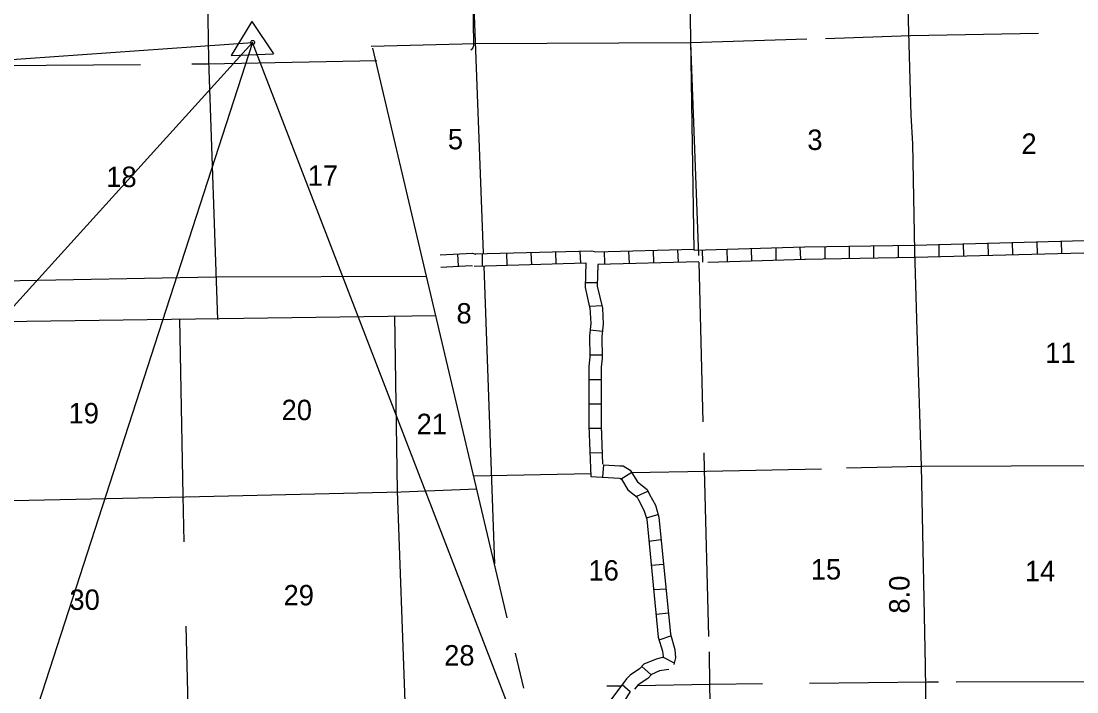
# Model space of a CAD drawing. Extents: x 1795385 to 2183142, y 16517164 to 16891733.
# Drawn here: x 2028337 to 2054188, y 16635221 to 16651646 of the extents above; entities that cross this region are included whole.
import ezdxf

# ---------------------------------------------------------------- set-up
doc = ezdxf.new("R2010")
doc.units = 0
for name, color, linetype in [('L13', 7, 'Continuous'), ('L14', 7, 'Continuous'), ('L28', 7, 'Continuous'), ('L3', 7, 'Continuous'), ('L35', 7, 'Continuous'), ('L37', 7, 'Continuous'), ('L8', 7, 'Continuous'), ('L9', 7, 'Continuous')]:
    doc.layers.add(name, color=color, linetype=linetype)

msp = doc.modelspace()

# ---------------------------------------------------------------- linework, layer by layer
at = {"layer": 'L13'}
for p, q in [((2044820, 16646040), (2044651, 16656551)), ((2032936, 16650688), (2032844, 16655945)), ((2039404, 16652523), (2039647, 16645962)), ((2039457, 16651099), (2044738, 16651121)), ((2044738, 16651126), (2047577, 16651216)), ((2048031, 16651221), (2050111, 16651290)), ((2050111, 16651290), (2053245, 16651349)), ((2036912, 16651031), (2039457, 16651094)), ((2032899, 16650598), (2037049, 16650682)), ((2033153, 16644341), (2032936, 16650688)), ((2027794, 16650556), (2031262, 16650582)), ((2032519, 16650598), (2032899, 16650598)), ((2044932, 16645746), (2045027, 16641833)), ((2039663, 16645640), (2039925, 16638361)), ((2027878, 16645287), (2033094, 16645381)), ((2033094, 16645381), (2038264, 16645404)), ((2037556, 16640133), (2037486, 16644427)), ((2032302, 16640022), (2032222, 16644351)), ((2045053, 16641073), (2045064, 16640671)), ((2039417, 16640515), (2042284, 16640572)), ((2043286, 16640595), (2045122, 16640629)), ((2045064, 16640671), (2045164, 16636579)), ((2045122, 16640629), (2047931, 16640687)), ((2048549, 16640708), (2050396, 16640745)), ((2050381, 16640745), (2055365, 16640772)), ((2032329, 16638892), (2032302, 16640022)), ((2032355, 16639996), (2037646, 16640117)), ((2037737, 16634977), (2037556, 16640133)), ((2037646, 16640117), (2039493, 16640194)), ((2027211, 16639889), (2032355, 16639996)), ((2032424, 16634890), (2032382, 16636833)), ((2045180, 16636205), (2045196, 16635381)), ((2042677, 16635370), (2043037, 16635370)), ((2043422, 16635381), (2045206, 16635407)), ((2045196, 16635381), (2045238, 16632963)), ((2045206, 16635407), (2046489, 16635423)), ((2047640, 16635434), (2050528, 16635465)), ((2050528, 16635465), (2050798, 16635465)), ((2051231, 16635465), (2060976, 16635493))]:
    msp.add_line(p, q, dxfattribs=at)
at = {"layer": 'L3'}
for p, q in [((2050222, 16646015), (2050169, 16648639)), ((2050280, 16644082), (2050222, 16646015)), ((2050381, 16640745), (2050280, 16644082)), ((2050481, 16635867), (2050381, 16640745))]:
    msp.add_line(p, q, dxfattribs=at)
for points in [[(2050169, 16648639), (2050127, 16649341), (2050053, 16651955)], [(2050587, 16630191), (2050544, 16631099), (2050481, 16635867)]]:
    msp.add_lwpolyline(points, dxfattribs=at)
at = {"layer": 'L35'}
for p, q in [((2033987, 16651638), (2033480, 16650804)), ((2033987, 16651638), (2034520, 16650841)), ((1971083, 16646707), (2034003, 16651121)), ((1994879, 16607956), (2034003, 16651121)), ((2034003, 16651121), (2024932, 16623115)), ((2047962, 16614947), (2034003, 16651121)), ((2033480, 16650804), (2034520, 16650841))]:
    msp.add_line(p, q, dxfattribs=at)
msp.add_circle((2034005, 16651123), 50, dxfattribs=at)
at = {"layer": 'L37'}
for p, q in [((2038263, 16645397), (2036949, 16650983)), ((2040238, 16637034), (2038266, 16645397)), ((2027889, 16644288), (2038496, 16644441)), ((2040645, 16635312), (2040444, 16636173))]:
    msp.add_line(p, q, dxfattribs=at)
at = {"layer": 'L8'}
for p, q in [((2050222, 16646163), (2054673, 16646279)), ((2052023, 16645915), (2052012, 16646216)), ((2052619, 16645930), (2052614, 16646231)), ((2053221, 16645941), (2053211, 16646242)), ((2053823, 16645957), (2053813, 16646258)), ((2039636, 16645656), (2039631, 16645957)), ((2040238, 16645672), (2040228, 16645973)), ((2040840, 16645682), (2040829, 16645983)), ((2041437, 16645698), (2041431, 16645999)), ((2042038, 16645714), (2042028, 16646015)), ((2042313, 16646025), (2042413, 16645999)), ((2042413, 16645999), (2044820, 16646059)), ((2042630, 16645709), (2042619, 16646004)), ((2043232, 16645714), (2043221, 16646015)), ((2043828, 16645730), (2043823, 16646031)), ((2044430, 16645746), (2044420, 16646047)), ((2044820, 16646040), (2047519, 16646115)), ((2045029, 16645746), (2045024, 16646047)), ((2045629, 16645756), (2045624, 16646057)), ((2046231, 16645772), (2046220, 16646073)), ((2046827, 16645788), (2046822, 16646089)), ((2047429, 16645814), (2047413, 16646115)), ((2047530, 16646115), (2050222, 16646163)), ((2048021, 16645825), (2048021, 16646120)), ((2048622, 16645830), (2048622, 16646131)), ((2049219, 16645846), (2049219, 16646147)), ((2049821, 16645856), (2049821, 16646157)), ((2050222, 16645867), (2050222, 16646163)), ((2050222, 16646015), (2050222, 16646015)), ((2050222, 16645867), (2054673, 16645983)), ((2050819, 16645883), (2050819, 16646184)), ((2051421, 16645899), (2051410, 16646200)), ((2039045, 16645645), (2039029, 16645946)), ((2042461, 16645698), (2044932, 16645756)), ((2045148, 16645740), (2047540, 16645814)), ((2047530, 16645814), (2050222, 16645867)), ((2042144, 16645249), (2042445, 16645249)), ((2042266, 16644663), (2042561, 16644679)), ((2042271, 16644088), (2042572, 16644056)), ((2042266, 16643475), (2042561, 16643475)), ((2042239, 16642873), (2042540, 16642873)), ((2042239, 16642271), (2042540, 16642271)), ((2042239, 16641675), (2042540, 16641680)), ((2042266, 16641073), (2042561, 16641083)), ((2042577, 16640481), (2042603, 16640782)), ((2042588, 16640782), (2043005, 16640756)), ((2043031, 16640439), (2043290, 16640598)), ((2042287, 16640497), (2042989, 16640455)), ((2043411, 16640017), (2043686, 16640138)), ((2043649, 16639483), (2043929, 16639563)), ((2043707, 16638913), (2044003, 16638950)), ((2043770, 16638322), (2044061, 16638348)), ((2043828, 16637725), (2044119, 16637746)), ((2043886, 16637123), (2044187, 16637155)), ((2043960, 16636500), (2044245, 16636590)), ((2044045, 16636083), (2044330, 16635930)), ((2043538, 16635840), (2043765, 16635640)), ((2043057, 16635402), (2043248, 16635233))]:
    msp.add_line(p, q, dxfattribs=at)
for points in [[(2039346, 16650946), (2039399, 16650983), (2039420, 16651047), (2039346, 16656417), (2039319, 16656464)], [(2038601, 16645920), (2039388, 16645962), (2039472, 16645941)], [(2039430, 16645946), (2042313, 16646025)], [(2039430, 16645645), (2042155, 16645724)], [(2042165, 16645724), (2042144, 16645123), (2042255, 16644642), (2042266, 16644632), (2042287, 16644241), (2042255, 16643940), (2042266, 16643417), (2042239, 16643190), (2042239, 16641738), (2042287, 16640497)], [(2038618, 16645625), (2039356, 16645666), (2039388, 16645656)], [(2042461, 16645688), (2042445, 16645154), (2042572, 16644616), (2042588, 16644225), (2042556, 16643924), (2042561, 16643396), (2042540, 16643174), (2042540, 16641738), (2042572, 16640798)], [(2042994, 16640756), (2043079, 16640756), (2043253, 16640650), (2043427, 16640365), (2043670, 16640175), (2043723, 16640054), (2043871, 16639790), (2043955, 16639499), (2044240, 16636632), (2044346, 16636263), (2044356, 16636057), (2044319, 16635888)], [(2042994, 16640455), (2043036, 16640429), (2043195, 16640165), (2043422, 16639990), (2043454, 16639922), (2043585, 16639674), (2043654, 16639447), (2043939, 16636564), (2044045, 16636215), (2044055, 16636088), (2044055, 16636083)], [(2044045, 16636062), (2043886, 16636025), (2043586, 16635898), (2043480, 16635782), (2043248, 16635629), (2043163, 16635539)], [(2044198, 16635772), (2043971, 16635740), (2043770, 16635650), (2043681, 16635550), (2043448, 16635397), (2043353, 16635291)], [(2043163, 16635539), (2042730, 16634958), (2042498, 16634462), (2042409, 16633701)], [(2043248, 16635233), (2043031, 16634874), (2042799, 16634383), (2042737, 16633794)]]:
    msp.add_lwpolyline(points, dxfattribs=at)
at = {"layer": 'L9'}
msp.add_lwpolyline([(2044932, 16645904), (2044736, 16651115)], dxfattribs=at)

# ---------------------------------------------------------------- texts
at = {"layer": 'L14'}
for s, p in [('5', (2038786, 16648507)), ('3', (2047588, 16648491)), ('2', (2052830, 16648396)), ('18', (2030423, 16647583)), ('17', (2035354, 16647615)), ('8', (2038997, 16644241)), ('11', (2053411, 16643275)), ('20', (2034715, 16641875)), ('19', (2029499, 16641796)), ('21', (2038021, 16641532)), ('16', (2042229, 16637947)), ('15', (2047672, 16637973)), ('14', (2052915, 16637931)), ('30', (2029520, 16637229)), ('29', (2034763, 16637340)), ('28', (2038696, 16635867))]:
    msp.add_text(s, height=500, rotation=360, dxfattribs=at).set_placement(p)
at = {"layer": 'L28'}
msp.add_text('8.0', height=500, rotation=90, dxfattribs=at).set_placement((2050090, 16637139))

doc.saveas('drawing.dxf')
